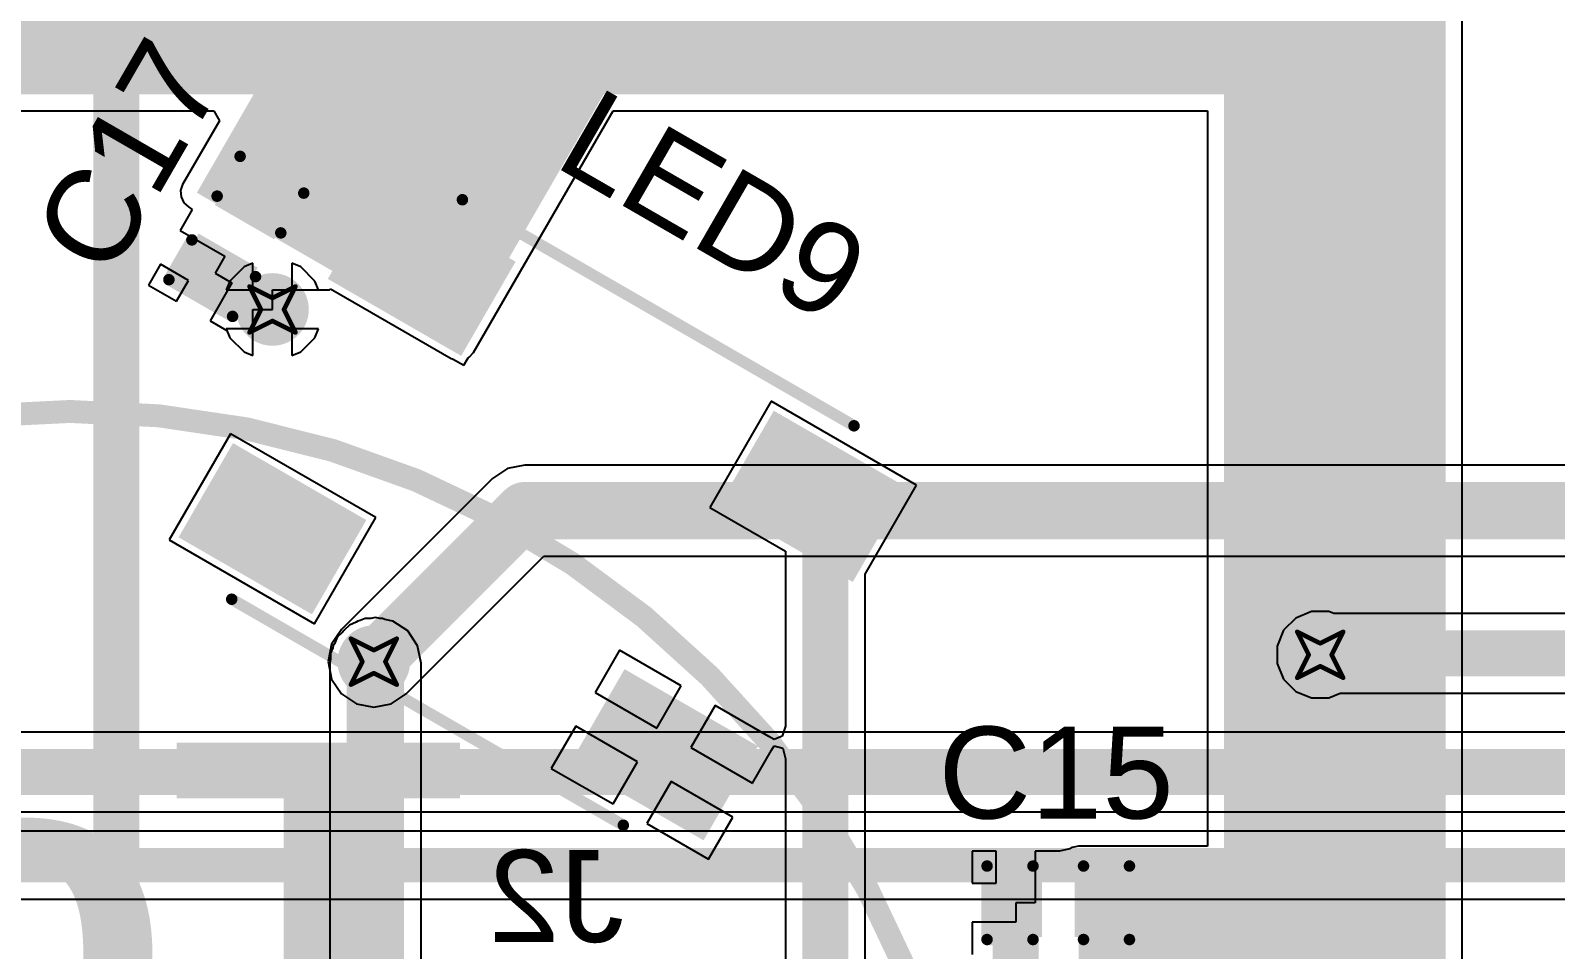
# Model space of a CAD drawing. Header units: inches. Extents: x -0.4 to 12.9, y -0.9 to 6.
# Drawn here: x 1.558 to 2.221, y 1.144 to 1.544 of the extents above; entities that cross this region are included whole.
import ezdxf

# ---------------------------------------------------------------- set-up
doc = ezdxf.new("R2010")
doc.units = ezdxf.units.IN
doc.header["$MEASUREMENT"] = 0
for name, color, linetype in [('Bottom Layer', 5, 'Continuous'), ('Bottom Overlay', 54, 'Continuous'), ('Bottom Solder', 6, 'Continuous'), ('Deimensions', 6, 'Continuous'), ('Drill Drawing', 1, 'Continuous'), ('Top Layer', 1, 'Continuous'), ('Top Overlay', 2, 'Continuous'), ('Top Paste', 8, 'Continuous'), ('Top Solder', 216, 'Continuous'), ('Via Holes', 16, 'Continuous')]:
    doc.layers.add(name, color=color, linetype=linetype)
doc.styles.add('Arial', font='', dxfattribs={"height": 0.2})
doc.styles.add('Arial_Bold', font='', dxfattribs={"height": 0.2})
doc.styles.get('Arial').set_extended_font_data('Arial')
doc.styles.get('Arial_Bold').set_extended_font_data('Arial', bold=True)

# ---------------------------------------------------------------- blocks, each defined once
blk = doc.blocks.new('WS2812B_XF02_W_25')
at = {"layer": 'Top Layer'}
for points in [[(-0.12795, 0.08465), (-0.0689, 0.08465), (-0.0689, 0.04528), (-0.12795, 0.04528)], [(0.12795, 0.04528), (0.0689, 0.04528), (0.0689, 0.08465), (0.12795, 0.08465)], [(-0.12795, -0.04528), (-0.0689, -0.04528), (-0.0689, -0.08465), (-0.12795, -0.08465)], [(0.0689, -0.04528), (0.12795, -0.04528), (0.12795, -0.08465), (0.0689, -0.08465)]]:
    blk.add_hatch(color=1, dxfattribs=at).paths.add_polyline_path(points)
at = {"layer": 'Top Paste'}
for points in [[(-0.12795, 0.08465), (-0.0689, 0.08465), (-0.0689, 0.04528), (-0.12795, 0.04528)], [(0.12795, 0.04528), (0.0689, 0.04528), (0.0689, 0.08465), (0.12795, 0.08465)], [(-0.12795, -0.04528), (-0.0689, -0.04528), (-0.0689, -0.08465), (-0.12795, -0.08465)], [(0.0689, -0.04528), (0.12795, -0.04528), (0.12795, -0.08465), (0.0689, -0.08465)]]:
    blk.add_hatch(color=8, dxfattribs=at).paths.add_polyline_path(points)
at = {"layer": 'Top Solder'}
for points in [[(-0.13195, 0.08865), (-0.0649, 0.08865), (-0.0649, 0.04128), (-0.13195, 0.04128)], [(0.13195, 0.04128), (0.0649, 0.04128), (0.0649, 0.08865), (0.13195, 0.08865)], [(-0.13195, -0.04128), (-0.0649, -0.04128), (-0.0649, -0.08865), (-0.13195, -0.08865)], [(0.0649, -0.04128), (0.13195, -0.04128), (0.13195, -0.08865), (0.0649, -0.08865)]]:
    blk.add_hatch(color=216, dxfattribs=at).paths.add_polyline_path(points)
at = {"layer": 'Top Overlay'}
for points, const_width in [([(-0.09843, 0.10043), (0.09843, 0.10043)], 0.005), ([(-0.14, 0.061), (-0.14, 0.071)], 0.01), ([(-0.14, 0.071), (-0.135, 0.066)], 0.01), ([(-0.14, 0.061), (-0.135, 0.066)], 0.01), ([(-0.09843, -0.10043), (0.09843, -0.10043)], 0.005)]:
    blk.add_lwpolyline(points, dxfattribs=dict(at, const_width=const_width))
for points, const_width in [([(-0.09968, 0.10043, 1), (-0.09718, 0.10043, 1)], 0.0025), ([(0.09718, 0.10043, 1), (0.09968, 0.10043, 1)], 0.0025), ([(-0.1425, 0.071, 1), (-0.1375, 0.071, 1)], 0.005), ([(-0.1425, 0.071, 1), (-0.1375, 0.071, 1)], 0.005), ([(-0.1375, 0.066, 1), (-0.1325, 0.066, 1)], 0.005), ([(-0.1375, 0.066, 1), (-0.1325, 0.066, 1)], 0.005), ([(-0.1425, 0.061, 1), (-0.1375, 0.061, 1)], 0.005), ([(-0.1425, 0.061, 1), (-0.1375, 0.061, 1)], 0.005), ([(-0.09968, -0.10043, 1), (-0.09718, -0.10043, 1)], 0.0025), ([(0.09718, -0.10043, 1), (0.09968, -0.10043, 1)], 0.0025)]:
    blk.add_lwpolyline(points, format="xyb", close=True, dxfattribs=dict(at, const_width=const_width))
blk = doc.blocks.new('C___0402_47')
at = {"layer": 'Top Layer'}
for points in [[(-0.0275, -0.0125), (-0.0275, 0.0125), (-0.0095, 0.0125), (-0.0095, -0.0125)], [(0.0095, -0.0125), (0.0095, 0.0125), (0.0275, 0.0125), (0.0275, -0.0125)]]:
    blk.add_hatch(color=1, dxfattribs=at).paths.add_polyline_path(points)
at = {"layer": 'Top Paste'}
for points in [[(-0.0275, -0.0125), (-0.0275, 0.0125), (-0.0095, 0.0125), (-0.0095, -0.0125)], [(0.0095, -0.0125), (0.0095, 0.0125), (0.0275, 0.0125), (0.0275, -0.0125)]]:
    blk.add_hatch(color=8, dxfattribs=at).paths.add_polyline_path(points)
at = {"layer": 'Top Solder'}
for points in [[(-0.02986, -0.01486), (-0.02986, 0.01486), (-0.00714, 0.01486), (-0.00714, -0.01486)], [(0.00714, -0.01486), (0.00714, 0.01486), (0.02986, 0.01486), (0.02986, -0.01486)]]:
    blk.add_hatch(color=216, dxfattribs=at).paths.add_polyline_path(points)
at = {"layer": 'Top Overlay', "const_width": 0.005}
for points in [[(-0.031, 0.016), (-0.031, -0.016)], [(-0.031, 0.016), (-0.011, 0.016)], [(0.011, 0.016), (0.031, 0.016)], [(0.031, 0.016), (0.031, -0.016)], [(-0.031, -0.016), (-0.011, -0.016)], [(0.011, -0.016), (0.031, -0.016)]]:
    blk.add_lwpolyline(points, dxfattribs=at)
at = {"layer": 'Top Overlay', "const_width": 0.0025}
for points in [[(-0.03225, 0.016, 1), (-0.02975, 0.016, 1)], [(-0.03225, 0.016, 1), (-0.02975, 0.016, 1)], [(-0.01225, 0.016, 1), (-0.00975, 0.016, 1)], [(0.00975, 0.016, 1), (0.01225, 0.016, 1)], [(0.02975, 0.016, 1), (0.03225, 0.016, 1)], [(0.02975, 0.016, 1), (0.03225, 0.016, 1)], [(-0.03225, -0.016, 1), (-0.02975, -0.016, 1)], [(-0.03225, -0.016, 1), (-0.02975, -0.016, 1)], [(-0.01225, -0.016, 1), (-0.00975, -0.016, 1)], [(0.00975, -0.016, 1), (0.01225, -0.016, 1)], [(0.02975, -0.016, 1), (0.03225, -0.016, 1)], [(0.02975, -0.016, 1), (0.03225, -0.016, 1)]]:
    blk.add_lwpolyline(points, format="xyb", close=True, dxfattribs=at)
blk = doc.blocks.new('C___0402_49')
at = {"layer": 'Top Layer'}
for points in [[(-0.0275, -0.0125), (-0.0275, 0.0125), (-0.0095, 0.0125), (-0.0095, -0.0125)], [(0.0095, -0.0125), (0.0095, 0.0125), (0.0275, 0.0125), (0.0275, -0.0125)]]:
    blk.add_hatch(color=1, dxfattribs=at).paths.add_polyline_path(points)
at = {"layer": 'Top Paste'}
for points in [[(-0.0275, -0.0125), (-0.0275, 0.0125), (-0.0095, 0.0125), (-0.0095, -0.0125)], [(0.0095, -0.0125), (0.0095, 0.0125), (0.0275, 0.0125), (0.0275, -0.0125)]]:
    blk.add_hatch(color=8, dxfattribs=at).paths.add_polyline_path(points)
at = {"layer": 'Top Solder'}
for points in [[(-0.02986, -0.01486), (-0.02986, 0.01486), (-0.00714, 0.01486), (-0.00714, -0.01486)], [(0.00714, -0.01486), (0.00714, 0.01486), (0.02986, 0.01486), (0.02986, -0.01486)]]:
    blk.add_hatch(color=216, dxfattribs=at).paths.add_polyline_path(points)
at = {"layer": 'Top Overlay', "const_width": 0.005}
for points in [[(-0.031, -0.016), (-0.031, 0.016)], [(-0.031, 0.016), (-0.011, 0.016)], [(0.011, 0.016), (0.031, 0.016)], [(0.031, -0.016), (0.031, 0.016)], [(-0.031, -0.016), (-0.011, -0.016)], [(0.011, -0.016), (0.031, -0.016)]]:
    blk.add_lwpolyline(points, dxfattribs=at)
at = {"layer": 'Top Overlay', "const_width": 0.0025}
for points in [[(-0.03225, 0.016, 1), (-0.02975, 0.016, 1)], [(-0.03225, 0.016, 1), (-0.02975, 0.016, 1)], [(-0.01225, 0.016, 1), (-0.00975, 0.016, 1)], [(0.00975, 0.016, 1), (0.01225, 0.016, 1)], [(0.02975, 0.016, 1), (0.03225, 0.016, 1)], [(0.02975, 0.016, 1), (0.03225, 0.016, 1)], [(-0.03225, -0.016, 1), (-0.02975, -0.016, 1)], [(-0.03225, -0.016, 1), (-0.02975, -0.016, 1)], [(-0.01225, -0.016, 1), (-0.00975, -0.016, 1)], [(0.00975, -0.016, 1), (0.01225, -0.016, 1)], [(0.02975, -0.016, 1), (0.03225, -0.016, 1)], [(0.02975, -0.016, 1), (0.03225, -0.016, 1)]]:
    blk.add_lwpolyline(points, format="xyb", close=True, dxfattribs=at)

msp = doc.modelspace()

# ---------------------------------------------------------------- hatches: boundary and pattern name
at = {"layer": 'Bottom Layer'}
h = msp.add_hatch(color=5, dxfattribs=at)
edge = h.paths.add_edge_path()
edge.add_arc((1.66287, 1.42237), 0.01181, 0, 360)
h = msp.add_hatch(color=5, dxfattribs=at)
edge = h.paths.add_edge_path()
edge.add_arc((2.119, 1.272), 0.01181, 0, 360)
h = msp.add_hatch(color=5, dxfattribs=at)
edge = h.paths.add_edge_path()
edge.add_arc((1.707, 1.269), 0.01181, 0, 360)
at = {"layer": 'Bottom Solder'}
h = msp.add_hatch(color=6, dxfattribs=at)
edge = h.paths.add_edge_path()
edge.add_arc((1.66287, 1.42237), 0.01581, 0, 360)
h = msp.add_hatch(color=6, dxfattribs=at)
edge = h.paths.add_edge_path()
edge.add_arc((1.707, 1.269), 0.01581, 0, 360)
h = msp.add_hatch(color=6, dxfattribs=at)
edge = h.paths.add_edge_path()
edge.add_arc((2.119, 1.272), 0.01581, 0, 360)
at = {"layer": 'Top Layer'}
for points in [[(0.951, 1.516), (2.17361, 1.516), (2.17361, 1.595), (0.951, 1.595)], [(2.07711, 0.40825), (2.17361, 0.40825), (2.17361, 1.595), (2.07711, 1.595)], [(1.62994, 1.47321), (1.74421, 1.40724), (1.807, 1.516), (1.69274, 1.58197)], [(2.17361, 1.1815), (2.01378, 1.1815), (2.01378, 1.05315), (2.17361, 1.05315)]]:
    msp.add_hatch(color=1, dxfattribs=at).paths.add_polyline_path(points)
h = msp.add_hatch(color=1, dxfattribs=at)
edge = h.paths.add_edge_path()
edge.add_arc((1.66287, 1.42237), 0.01181, 0, 360)
h = msp.add_hatch(color=1, dxfattribs=at)
edge = h.paths.add_edge_path()
edge.add_arc((2.119, 1.272), 0.01181, 0, 360)
h = msp.add_hatch(color=1, dxfattribs=at)
edge = h.paths.add_edge_path()
edge.add_arc((1.707, 1.269), 0.01181, 0, 360)
at = {"layer": 'Top Solder'}
h = msp.add_hatch(color=216, dxfattribs=at)
edge = h.paths.add_edge_path()
edge.add_arc((1.66287, 1.42237), 0.01581, 0, 360)
h = msp.add_hatch(color=216, dxfattribs=at)
edge = h.paths.add_edge_path()
edge.add_arc((1.707, 1.269), 0.01581, 0, 360)
h = msp.add_hatch(color=216, dxfattribs=at)
edge = h.paths.add_edge_path()
edge.add_arc((2.119, 1.272), 0.01581, 0, 360)
at = {"layer": 'Via Holes'}
h = msp.add_hatch(color=7, dxfattribs=at)
edge = h.paths.add_edge_path()
edge.add_arc((1.66287, 1.42237), 0.00591, 0, 360)
h = msp.add_hatch(color=7, dxfattribs=at)
edge = h.paths.add_edge_path()
edge.add_arc((1.707, 1.269), 0.00591, 0, 360)
h = msp.add_hatch(color=7, dxfattribs=at)
edge = h.paths.add_edge_path()
edge.add_arc((2.119, 1.272), 0.00591, 0, 360)

# ---------------------------------------------------------------- linework, layer by layer
at = {"layer": 'Bottom Layer'}
for p, q in [((1.65052, 1.44086), (1.64438, 1.43473)), ((1.65437, 1.44246), (1.65052, 1.44086)), ((1.65437, 1.43087), (1.65437, 1.44246)), ((1.67523, 1.44086), (1.67137, 1.44246)), ((1.67137, 1.44246), (1.67137, 1.43087)), ((1.68136, 1.43473), (1.67523, 1.44086)), ((1.64438, 1.43473), (1.64278, 1.43087)), ((1.68296, 1.43087), (1.68136, 1.43473)), ((1.64278, 1.43087), (1.65437, 1.43087)), ((1.67137, 1.43087), (1.68296, 1.43087)), ((1.65437, 1.41387), (1.64278, 1.41387)), ((1.64278, 1.41387), (1.64438, 1.41002)), ((1.64438, 1.41002), (1.65052, 1.40388)), ((1.65437, 1.40229), (1.65437, 1.41387)), ((1.68296, 1.41387), (1.67137, 1.41387)), ((1.67137, 1.41387), (1.67137, 1.40229)), ((1.67523, 1.40388), (1.68136, 1.41002)), ((1.68136, 1.41002), (1.68296, 1.41387)), ((1.65052, 1.40388), (1.65437, 1.40229)), ((1.67137, 1.40229), (1.67523, 1.40388)), ((1.77275, 1.35463), (1.76514, 1.35312)), ((2.49952, 1.35463), (1.77275, 1.35463)), ((1.75869, 1.34881), (1.69294, 1.28306)), ((1.76514, 1.35312), (1.75869, 1.34881)), ((1.72106, 1.25494), (1.78099, 1.31487)), ((1.78099, 1.31487), (2.50775, 1.31487)), ((2.11526, 1.29081), (2.10834, 1.28795)), ((2.12274, 1.29081), (2.11526, 1.29081)), ((2.12493, 1.2899), (2.12274, 1.29081)), ((2.457, 1.2899), (2.12493, 1.2899)), ((1.69294, 1.28306), (1.68863, 1.27661)), ((2.10305, 1.28266), (2.10019, 1.27574)), ((2.10834, 1.28795), (2.10305, 1.28266)), ((1.68863, 1.27661), (1.68712, 1.269)), ((2.10019, 1.27574), (2.10019, 1.26826)), ((1.68712, 1.269), (1.68863, 1.26139)), ((2.10019, 1.26826), (2.10305, 1.26134)), ((1.68863, 1.26139), (1.69294, 1.25494)), ((1.69294, 1.25494), (1.69939, 1.25063)), ((1.71461, 1.25063), (1.72106, 1.25494)), ((2.10305, 1.26134), (2.10834, 1.25605)), ((2.10834, 1.25605), (2.11526, 1.25319)), ((2.12274, 1.25319), (2.12769, 1.25524)), ((2.12769, 1.25524), (2.45346, 1.25524)), ((1.69939, 1.25063), (1.707, 1.24912)), ((1.707, 1.24912), (1.71461, 1.25063)), ((2.11526, 1.25319), (2.12274, 1.25319)), ((2.457, 1.23833), (1.54918, 1.23833)), ((1.542, 1.20367), (2.45346, 1.20367)), ((2.45256, 1.19515), (0.99036, 1.19515)), ((0.99649, 1.16558), (2.66208, 1.16558))]:
    msp.add_line(p, q, dxfattribs=at)
for points, const_width in [([(1.707, 1.269), (1.77275, 1.33475)], 0.025), ([(1.77275, 1.33475), (2.50775, 1.33475)], 0.025), ([(2.119, 1.272), (2.11957, 1.27257)], 0.02), ([(2.11957, 1.27257), (2.47843, 1.27257)], 0.02), ([(1.542, 1.221), (2.479, 1.221)], 0.02), ([(0.99036, 1.18036), (2.66208, 1.18036)], 0.015)]:
    msp.add_lwpolyline(points, dxfattribs=dict(at, const_width=const_width))
for points, const_width in [([(1.7665, 1.33475, 1), (1.779, 1.33475, 1)], 0.0125), ([(1.7665, 1.33475, 1), (1.779, 1.33475, 1)], 0.0125), ([(1.70075, 1.269, 1), (1.71325, 1.269, 1)], 0.0125), ([(2.114, 1.272, 1), (2.124, 1.272, 1)], 0.01), ([(2.11457, 1.27257, 1), (2.12457, 1.27257, 1)], 0.01), ([(2.11457, 1.27257, 1), (2.12457, 1.27257, 1)], 0.01)]:
    msp.add_lwpolyline(points, format="xyb", close=True, dxfattribs=dict(at, const_width=const_width))
at = {"layer": 'Bottom Overlay', "const_width": 0.02}
msp.add_lwpolyline([(1.5949, 0.26067), (1.5949, 1.63862)], dxfattribs=at)
at = {"layer": 'Deimensions', "const_width": 0.01}
msp.add_lwpolyline([(1.9685, 0.98425, 1), (1.1811, 0.98425, 1)], format="xyb", close=True, dxfattribs=at)
at = {"layer": 'Drill Drawing', "const_width": 0.002}
for points in [[(1.65287, 1.43237), (1.66287, 1.42737)], [(1.65287, 1.43237), (1.65787, 1.42237)], [(1.66287, 1.42737), (1.67287, 1.43237)], [(1.66787, 1.42237), (1.67287, 1.43237)], [(1.65287, 1.41237), (1.65787, 1.42237)], [(1.66787, 1.42237), (1.67287, 1.41237)], [(1.65287, 1.41237), (1.66287, 1.41737)], [(1.66287, 1.41737), (1.67287, 1.41237)], [(2.109, 1.282), (2.119, 1.277)], [(2.109, 1.282), (2.114, 1.272)], [(2.119, 1.277), (2.129, 1.282)], [(2.124, 1.272), (2.129, 1.282)], [(1.697, 1.279), (1.707, 1.274)], [(1.697, 1.279), (1.702, 1.269)], [(1.707, 1.274), (1.717, 1.279)], [(1.712, 1.269), (1.717, 1.279)], [(1.697, 1.259), (1.702, 1.269)], [(1.712, 1.269), (1.717, 1.259)], [(2.109, 1.262), (2.114, 1.272)], [(2.124, 1.272), (2.129, 1.262)], [(1.697, 1.259), (1.707, 1.264)], [(1.707, 1.264), (1.717, 1.259)], [(2.109, 1.262), (2.119, 1.267)], [(2.119, 1.267), (2.129, 1.262)]]:
    msp.add_lwpolyline(points, dxfattribs=at)
at = {"layer": 'Drill Drawing', "const_width": 0.001}
for points in [[(1.65237, 1.43237, 1), (1.65337, 1.43237, 1)], [(1.65237, 1.43237, 1), (1.65337, 1.43237, 1)], [(1.66237, 1.42737, 1), (1.66337, 1.42737, 1)], [(1.66237, 1.42737, 1), (1.66337, 1.42737, 1)], [(1.67237, 1.43237, 1), (1.67337, 1.43237, 1)], [(1.67237, 1.43237, 1), (1.67337, 1.43237, 1)], [(1.65737, 1.42237, 1), (1.65837, 1.42237, 1)], [(1.65737, 1.42237, 1), (1.65837, 1.42237, 1)], [(1.66737, 1.42237, 1), (1.66837, 1.42237, 1)], [(1.66737, 1.42237, 1), (1.66837, 1.42237, 1)], [(1.66237, 1.41737, 1), (1.66337, 1.41737, 1)], [(1.66237, 1.41737, 1), (1.66337, 1.41737, 1)], [(1.65237, 1.41237, 1), (1.65337, 1.41237, 1)], [(1.65237, 1.41237, 1), (1.65337, 1.41237, 1)], [(1.67237, 1.41237, 1), (1.67337, 1.41237, 1)], [(1.67237, 1.41237, 1), (1.67337, 1.41237, 1)], [(2.1085, 1.282, 1), (2.1095, 1.282, 1)], [(2.1085, 1.282, 1), (2.1095, 1.282, 1)], [(2.1285, 1.282, 1), (2.1295, 1.282, 1)], [(2.1285, 1.282, 1), (2.1295, 1.282, 1)], [(1.6965, 1.279, 1), (1.6975, 1.279, 1)], [(1.6965, 1.279, 1), (1.6975, 1.279, 1)], [(1.7065, 1.274, 1), (1.7075, 1.274, 1)], [(1.7065, 1.274, 1), (1.7075, 1.274, 1)], [(1.7165, 1.279, 1), (1.7175, 1.279, 1)], [(1.7165, 1.279, 1), (1.7175, 1.279, 1)], [(2.1185, 1.277, 1), (2.1195, 1.277, 1)], [(2.1185, 1.277, 1), (2.1195, 1.277, 1)], [(1.7015, 1.269, 1), (1.7025, 1.269, 1)], [(1.7015, 1.269, 1), (1.7025, 1.269, 1)], [(1.7115, 1.269, 1), (1.7125, 1.269, 1)], [(1.7115, 1.269, 1), (1.7125, 1.269, 1)], [(2.1135, 1.272, 1), (2.1145, 1.272, 1)], [(2.1135, 1.272, 1), (2.1145, 1.272, 1)], [(2.1235, 1.272, 1), (2.1245, 1.272, 1)], [(2.1235, 1.272, 1), (2.1245, 1.272, 1)], [(1.7065, 1.264, 1), (1.7075, 1.264, 1)], [(1.7065, 1.264, 1), (1.7075, 1.264, 1)], [(2.1085, 1.262, 1), (2.1095, 1.262, 1)], [(2.1085, 1.262, 1), (2.1095, 1.262, 1)], [(2.1185, 1.267, 1), (2.1195, 1.267, 1)], [(2.1185, 1.267, 1), (2.1195, 1.267, 1)], [(2.1285, 1.262, 1), (2.1295, 1.262, 1)], [(2.1285, 1.262, 1), (2.1295, 1.262, 1)], [(1.6965, 1.259, 1), (1.6975, 1.259, 1)], [(1.6965, 1.259, 1), (1.6975, 1.259, 1)], [(1.7165, 1.259, 1), (1.7175, 1.259, 1)], [(1.7165, 1.259, 1), (1.7175, 1.259, 1)]]:
    msp.add_lwpolyline(points, format="xyb", close=True, dxfattribs=at)
at = {"layer": 'Top Layer'}
for p, q in [((2.18075, 0.40825), (2.18075, 1.595)), ((1.21087, 1.50886), (1.63729, 1.50886)), ((1.63729, 1.50886), (1.63979, 1.50453)), ((1.75039, 1.40367), (1.81112, 1.50886)), ((1.81112, 1.50886), (2.06998, 1.50886)), ((2.06998, 1.50886), (2.06998, 1.18864)), ((1.63979, 1.50453), (1.62376, 1.47678)), ((1.62376, 1.47678), (1.62287, 1.47414)), ((1.62287, 1.47414), (1.62305, 1.47136)), ((1.62305, 1.47136), (1.62428, 1.46886)), ((1.62428, 1.46886), (1.62637, 1.46703)), ((1.62791, 1.46587), (1.62266, 1.45677)), ((1.62637, 1.46703), (1.62791, 1.46587)), ((1.62266, 1.45677), (1.64214, 1.44552)), ((1.61416, 1.44205), (1.60891, 1.43296)), ((1.62628, 1.43505), (1.61416, 1.44205)), ((1.64214, 1.44552), (1.63789, 1.43816)), ((1.62103, 1.42596), (1.62628, 1.43505)), ((1.63789, 1.43816), (1.64525, 1.43391)), ((1.60891, 1.43296), (1.62103, 1.42596)), ((1.64525, 1.43391), (1.63575, 1.41746)), ((1.66287, 1.42237), (1.66287, 1.43087)), ((1.66287, 1.43087), (1.68763, 1.43087)), ((1.68763, 1.43087), (1.68817, 1.43135)), ((1.68817, 1.43135), (1.74064, 1.40106)), ((1.65437, 1.40229), (1.65437, 1.42237)), ((1.65437, 1.42237), (1.66287, 1.42237)), ((1.63575, 1.41746), (1.64304, 1.41325)), ((1.64304, 1.41325), (1.64438, 1.41002)), ((1.64438, 1.41002), (1.65052, 1.40388)), ((1.68296, 1.41387), (1.67137, 1.41387)), ((1.67137, 1.41387), (1.67137, 1.40229)), ((1.67523, 1.40388), (1.68136, 1.41002)), ((1.68136, 1.41002), (1.68296, 1.41387)), ((1.65052, 1.40388), (1.65437, 1.40229)), ((1.67137, 1.40229), (1.67523, 1.40388)), ((1.74064, 1.40106), (1.7413, 1.40083)), ((1.74612, 1.39805), (1.748, 1.4013)), ((1.748, 1.4013), (1.74855, 1.40157)), ((1.74855, 1.40157), (1.75039, 1.40367)), ((1.75039, 1.40367), (1.75039, 1.40367)), ((1.7413, 1.40083), (1.74612, 1.39805)), ((1.88002, 1.38237), (1.85333, 1.33615)), ((1.94328, 1.34584), (1.88002, 1.38237)), ((1.64458, 1.36828), (1.61789, 1.32206)), ((1.70785, 1.33175), (1.64458, 1.36828)), ((1.92088, 1.30703), (1.94328, 1.34584)), ((1.85333, 1.33615), (1.88621, 1.31717)), ((1.68116, 1.28553), (1.70785, 1.33175)), ((1.61789, 1.32206), (1.68116, 1.28553)), ((1.88621, 1.31717), (1.88621, 1.24094)), ((1.92088, 1.1192), (1.92088, 1.30703)), ((1.70768, 1.2882), (1.7057, 1.28781)), ((1.70966, 1.28781), (1.70768, 1.2882)), ((1.6933, 1.2819), (1.69105, 1.27966)), ((1.69362, 1.28238), (1.6933, 1.2819)), ((1.6941, 1.2827), (1.69362, 1.28238)), ((1.69634, 1.28495), (1.6941, 1.2827)), ((1.69927, 1.28616), (1.69634, 1.28495)), ((1.70007, 1.28669), (1.69927, 1.28616)), ((1.70101, 1.28688), (1.70007, 1.28669)), ((1.70326, 1.28781), (1.70101, 1.28688)), ((1.7057, 1.28781), (1.70326, 1.28781)), ((1.71074, 1.28781), (1.70966, 1.28781)), ((1.71174, 1.2874), (1.71074, 1.28781)), ((1.71529, 1.28669), (1.71174, 1.2874)), ((1.72174, 1.28238), (1.71529, 1.28669)), ((1.72605, 1.27593), (1.72174, 1.28238)), ((1.68912, 1.27499), (1.68819, 1.27274)), ((1.68931, 1.27593), (1.68912, 1.27499)), ((1.68984, 1.27673), (1.68931, 1.27593)), ((1.69105, 1.27966), (1.68984, 1.27673)), ((1.72756, 1.26832), (1.72605, 1.27593)), ((1.68819, 1.2703), (1.6878, 1.26832)), ((1.6878, 1.26832), (1.6878, 1.06606)), ((1.68819, 1.27274), (1.68819, 1.2703)), ((1.72756, 1.06606), (1.72756, 1.26832)), ((1.81396, 1.27395), (1.80337, 1.2556)), ((1.84083, 1.25844), (1.81396, 1.27395)), ((1.80337, 1.2556), (1.83024, 1.24009)), ((1.83024, 1.24009), (1.84083, 1.25844)), ((1.85555, 1.24994), (1.84496, 1.23159)), ((1.87896, 1.23642), (1.85555, 1.24994)), ((1.79487, 1.24088), (1.78427, 1.22254)), ((1.82174, 1.22537), (1.79487, 1.24088)), ((1.88121, 1.23512), (1.87896, 1.23642)), ((1.88482, 1.23653), (1.88121, 1.23512)), ((1.88621, 1.24094), (1.88482, 1.23653)), ((1.88482, 1.23653), (1.88482, 1.23653)), ((1.88482, 1.23653), (1.88482, 1.23653)), ((1.84496, 1.23159), (1.87183, 1.21608)), ((1.87183, 1.21608), (1.88017, 1.23052)), ((1.88017, 1.23052), (1.88121, 1.23232)), ((1.88121, 1.23232), (1.88511, 1.23128)), ((1.88511, 1.23128), (1.88511, 1.23128)), ((1.88511, 1.23128), (1.88511, 1.23128)), ((1.88511, 1.23128), (1.88621, 1.22668)), ((1.78427, 1.22254), (1.81114, 1.20702)), ((1.81114, 1.20702), (1.82174, 1.22537)), ((1.88621, 1.22668), (1.88621, 1.1192)), ((1.83646, 1.21687), (1.82587, 1.19852)), ((1.86333, 1.20135), (1.83646, 1.21687)), ((1.82587, 1.19852), (1.85274, 1.18301)), ((1.85274, 1.18301), (1.86333, 1.20135)), ((2.01378, 1.18864), (2.01105, 1.18809)), ((2.06998, 1.18864), (2.01378, 1.18864)), ((1.97796, 1.1865), (1.96746, 1.1865)), ((1.96746, 1.1865), (1.96746, 1.1725)), ((1.97796, 1.1725), (1.97796, 1.1865)), ((2.00546, 1.1865), (1.99496, 1.1865)), ((1.99496, 1.1865), (1.99496, 1.164)), ((2.01007, 1.18744), (2.00546, 1.1865)), ((2.00546, 1.1865), (2.00546, 1.1865)), ((2.01105, 1.18809), (2.01007, 1.18744)), ((1.96746, 1.1725), (1.97796, 1.1725)), ((1.99496, 1.164), (1.98646, 1.164)), ((1.98646, 1.164), (1.98646, 1.1555)), ((1.98646, 1.1555), (1.96746, 1.1555)), ((1.96746, 1.1555), (1.96746, 1.1415))]:
    msp.add_line(p, q, dxfattribs=at)
for points, const_width in [([(1.63789, 1.43816), (1.66287, 1.42237)], 0.02), ([(1.90354, 1.08268), (1.90354, 1.32836)], 0.02), ([(1.70768, 1.04331), (1.70768, 1.26832)], 0.025), ([(1.98646, 1.164), (1.98648, 1.11325)], 0.02)]:
    msp.add_lwpolyline(points, dxfattribs=dict(at, const_width=const_width))
for points, const_width in [([(1.63289, 1.43816, 1), (1.64289, 1.43816, 1)], 0.01), ([(1.65787, 1.42237, 1), (1.66787, 1.42237, 1)], 0.01), ([(1.89331, 1.34099, 1), (1.90331, 1.34099, 1)], 0.01), ([(1.89854, 1.32836, 1), (1.90854, 1.32836, 1)], 0.01), ([(1.89854, 1.32836, 1), (1.90854, 1.32836, 1)], 0.01), ([(1.70143, 1.26832, 1), (1.71393, 1.26832, 1)], 0.0125), ([(1.98146, 1.164, 1), (1.99146, 1.164, 1)], 0.01)]:
    msp.add_lwpolyline(points, format="xyb", close=True, dxfattribs=dict(at, const_width=const_width))
at = {"layer": 'Top Layer', "const_width": 0.02}
msp.add_lwpolyline([(1.89831, 1.34099, -0.198912), (1.90354, 1.32836)], format="xyb", dxfattribs=at)

# ---------------------------------------------------------------- block references
for name, p, rotation in [('WS2812B_XF02_W_25', (1.78059, 1.33395), 330), ('C___0402_47', (1.64714, 1.45418), 60)]:
    msp.add_blockref(name, p, dxfattribs=dict(rotation=rotation))
msp.add_blockref('C___0402_49', (2.00496, 1.164))

# ---------------------------------------------------------------- texts
at = {"layer": 'Bottom Overlay', "style": 'Arial', "text_generation_flag": 2}
msp.add_text('J2', height=0.04, dxfattribs=at).set_placement((1.8159, 1.14695))
at = {"layer": 'Top Overlay'}
for s, height, rotation, style, p in [('C17', 0.04, 60, 'Arial', (1.59183, 1.43479)), ('LED9', 0.04, 330, 'Arial', (1.78452, 1.48534)), ('IoT', 0.15, 360, 'Arial_Bold', (1.4326, 1.08379))]:
    msp.add_text(s, height=height, rotation=rotation, dxfattribs=dict(at, style=style)).set_placement(p)
at = {"layer": 'Top Overlay', "style": 'Arial'}
msp.add_text('C15', height=0.04, dxfattribs=at).set_placement((1.95276, 1.20069))

doc.saveas('drawing.dxf')
